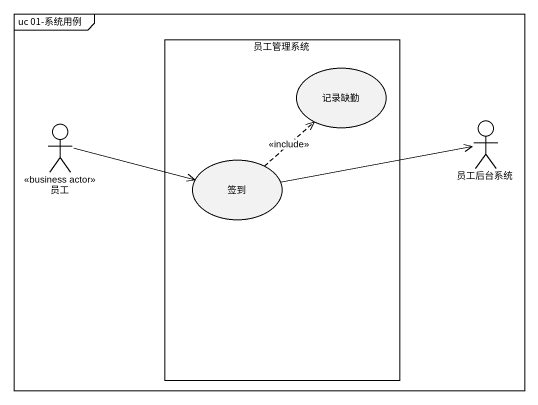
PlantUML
@startuml
mainframe uc 01-系统用例
rectangle 员工管理系统 {
  usecase 记录缺勤
  usecase 签到
}
actor 员工 <<business actor>>
actor 员工后台系统
员工 -right-> 签到
签到 .up.> 记录缺勤 : <<include>>
签到 -right-> 员工后台系统
@enduml
